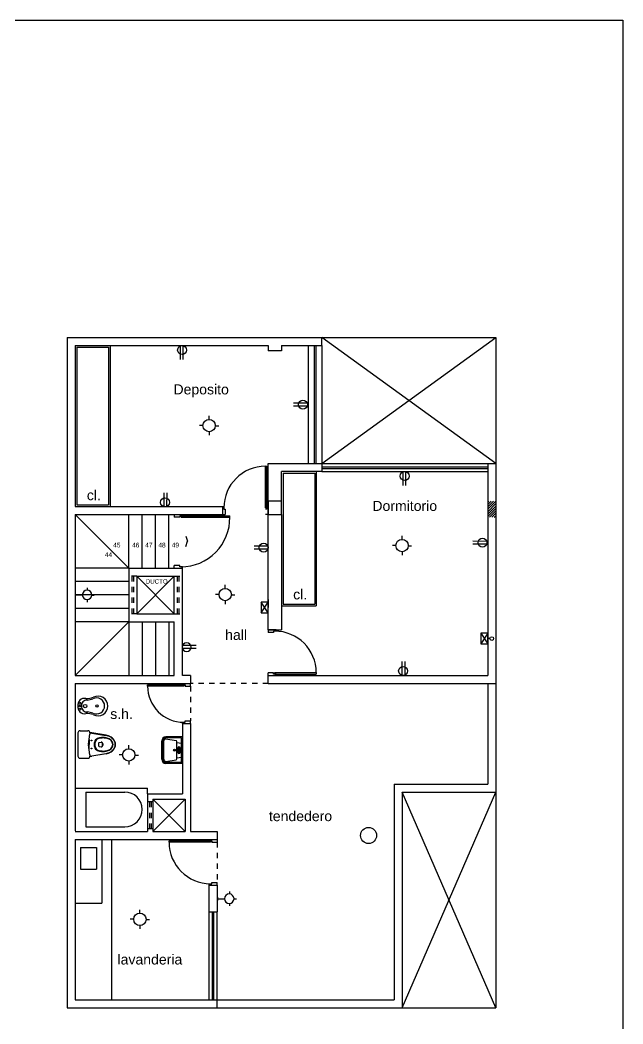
# Model space of a CAD drawing. Extents: x 113.5 to 158.5, y 213.2 to 243.2.
# Drawn here: x 147.23 to 158.48, y 224.52 to 243.24 of the extents above; entities that cross this region are included whole.
import ezdxf

# ---------------------------------------------------------------- set-up
doc = ezdxf.new("R2010")
doc.units = 0
doc.header["$LTSCALE"] = 0.02
doc.header["$MEASUREMENT"] = 0
doc.linetypes.add('DASHED2', pattern=[0.375, 0.25, -0.125])
doc.linetypes.add('HIDDEN', pattern=[9.525, 6.35, -3.175])
doc.layers.get('0').update_dxf_attribs({"linetype": 'CONTINUOUS'})
for name, color, linetype in [('01', 1, 'CONTINUOUS'), ('02', 2, 'CONTINUOUS'), ('04', 3, 'CONTINUOUS'), ('5ACHU', 5, 'CONTINUOUS'), ('CASC', 1, 'CONTINUOUS'), ('ELECTRICAS', 3, 'CONTINUOUS'), ('LINEA2', 2, 'CONTINUOUS'), ('MUEBLES', 21, 'CONTINUOUS'), ('PARED', 6, 'CONTINUOUS'), ('PUERTA', 1, 'CONTINUOUS'), ('SANITARIOS', 2, 'CONTINUOUS'), ('SEGMENTADA', 3, 'HIDDEN'), ('TEXTO', 1, 'CONTINUOUS'), ('TITULO', 4, 'CONTINUOUS'), ('VENTANA', 2, 'CONTINUOUS')]:
    doc.layers.add(name, color=color, linetype=linetype)
doc.styles.get("Standard").update_dxf_attribs({"font": 'arial.ttf'})

# ---------------------------------------------------------------- blocks, each defined once
blk = doc.blocks.new('A$C1D887087')
at = {"layer": 'ELECTRICAS', "color": 3, "ltscale": 0.15}
for p, q in [((0, 0), (0.132, 0.196)), ((0.132, 0), (0, 0.196))]:
    blk.add_line(p, q, dxfattribs=at)
at = {"layer": 'ELECTRICAS', "color": 3}
blk.add_lwpolyline([(0.132, 0.196), (0, 0.196), (0, 0), (0.132, 0)], close=True, dxfattribs=at)
blk = doc.blocks.new('A$C02662C4E')
at = {"layer": '04', "color": 3, "ltscale": 0.25}
for p, q in [((0, 0.115), (0.255, 0.114)), ((0, 0.06), (0.255, 0.06))]:
    blk.add_line(p, q, dxfattribs=at)
blk.add_circle((0.179, 0.083), 0.0828, dxfattribs=at)
blk = doc.blocks.new('A$C66DD50C7')
at = {"layer": '02', "color": 4}
for p, q in [((0.179, 0.294), (0.179, 0.359)), ((0.064, 0.179), (0, 0.179)), ((0.179, 0.064), (0.179, 0)), ((0.294, 0.173), (0.359, 0.173))]:
    blk.add_line(p, q, dxfattribs=at)
blk.add_circle((0.179, 0.179), 0.115, dxfattribs=at)
blk = doc.blocks.new('A$C319E3F1D')
at = {"layer": 'ELECTRICAS', "color": 4, "ltscale": 0.25}
for p, q in [((0.222, 0.223), (0.222, 0.27)), ((0, 0.104), (0, 0.166)), ((0.223, 0), (0.223, 0.047)), ((0.309, 0.138), (0.357, 0.138))]:
    blk.add_line(p, q, dxfattribs=at)
at = {"layer": 'ELECTRICAS', "color": 4, "linetype": 'Continuous', "ltscale": 0.25}
blk.add_line((0, 0.135), (0.133, 0.135), dxfattribs=at)
at = {"layer": 'ELECTRICAS', "color": 4, "ltscale": 0.25}
blk.add_circle((0.221, 0.134), 0.088, dxfattribs=at)

msp = doc.modelspace()

# ---------------------------------------------------------------- hatches: boundary and pattern name
at = {"layer": 'VENTANA'}
h = msp.add_hatch(dxfattribs=at)
h.set_pattern_fill('ANSI31', color=1, scale=0.01, style=0)
h.set_pattern_definition([(45, (9.11868, -6.032266), (-0.0224506403, 0.0224506403), [])])
h.paths.add_polyline_path([(155.961, 233.967), (156.111, 233.967), (156.111, 234.267), (155.961, 234.267)])

# ---------------------------------------------------------------- linework, layer by layer
at = {"color": 1}
for p, q in [((149.876, 229.452), (149.876, 229.794)), ((149.893, 229.452), (149.893, 229.794)), ((149.913, 229.452), (149.913, 229.794)), ((150.261, 229.871), (149.953, 229.871)), ((150.227, 229.854), (149.953, 229.854)), ((149.953, 229.834), (150.144, 229.801)), ((150.158, 229.461), (150.158, 229.784)), ((150.158, 229.767), (150.244, 229.752)), ((150.244, 229.409), (150.244, 229.837)), ((150.244, 229.708), (150.261, 229.708)), ((150.247, 229.723), (150.247, 229.694)), ((150.258, 229.723), (150.258, 229.694)), ((150.261, 229.375), (150.261, 229.871)), ((150.197, 229.628), (150.168, 229.628)), ((150.197, 229.618), (150.168, 229.618)), ((150.175, 229.628), (150.175, 229.663)), ((150.175, 229.583), (150.175, 229.618)), ((150.182, 229.628), (150.182, 229.663)), ((150.182, 229.583), (150.182, 229.618)), ((150.21, 229.583), (150.21, 229.663)), ((150.217, 229.583), (150.217, 229.663)), ((150.244, 229.537), (150.261, 229.537)), ((150.247, 229.522), (150.247, 229.552)), ((150.258, 229.522), (150.258, 229.552)), ((149.953, 229.412), (150.144, 229.445)), ((150.227, 229.392), (149.953, 229.392)), ((150.261, 229.375), (149.953, 229.375)), ((150.158, 229.479), (150.244, 229.494))]:
    msp.add_line(p, q, dxfattribs=at)
for radius in [0.0181, 0.00883]:
    msp.add_circle((150.115, 229.623), radius, dxfattribs=at)
for centre, radius, start, end in [((149.953, 229.794), 0.077, 90, 180), ((149.953, 229.794), 0.0599, 90, 180), ((149.953, 229.794), 0.0399, 90, 180), ((150.141, 229.784), 0.0171, 0, 80.2818), ((150.227, 229.837), 0.0171, 360, 90), ((150.253, 229.723), 0.00534, 0, 180), ((150.168, 229.623), 0.00534, 90, 270), ((150.196, 229.663), 0.0211, 0, 180), ((150.196, 229.583), 0.0211, 180, 0), ((150.196, 229.663), 0.0144, 0, 180), ((150.196, 229.583), 0.0144, 180, 0), ((150.197, 229.623), 0.00534, 270, 90), ((150.253, 229.694), 0.00534, 180, 0), ((150.253, 229.552), 0.00534, 0, 180), ((150.253, 229.522), 0.00534, 180, 0), ((149.953, 229.452), 0.077, 180, 270), ((149.953, 229.452), 0.0599, 180, 270), ((149.953, 229.452), 0.0399, 180, 270), ((150.141, 229.461), 0.0171, 279.7182, 360), ((150.227, 229.409), 0.0171, 270, 0)]:
    msp.add_arc(centre, radius, start, end, dxfattribs=at)
at = {"layer": '01', "color": 1}
msp.add_lwpolyline([(151.861, 234.017), (152.111, 234.017), (152.111, 234.267), (151.861, 234.267)], close=True, dxfattribs=at)
at = {"layer": '01', "color": 2}
msp.add_circle((156.035, 231.704), 0.0334, dxfattribs=at)
at = {"layer": '04', "color": 3, "ltscale": 0.25}
msp.add_line((148.261, 227.659), (148.261, 227.555), dxfattribs=at)
at = {"layer": '5ACHU', "color": 1}
msp.add_lwpolyline([(113.482, 213.238), (113.482, 243.238), (158.482, 243.238), (158.482, 213.238)], close=True, dxfattribs=at)
at = {"layer": 'ELECTRICAS', "color": 7, "linetype": 'DASHED2'}
msp.add_line((156.002, 231.704), (155.961, 231.704), dxfattribs=at)
at = {"layer": 'ELECTRICAS', "color": 2, "linetype": 'Continuous'}
msp.add_line((155.961, 230.867), (156.111, 230.867), dxfattribs=at)
at = {"layer": 'LINEA2', "color": 1, "ltscale": 0.5}
for centre, radius in [((148.349, 230.5), 0.0175), ((148.349, 230.447), 0.0175), ((148.447, 230.444), 0.0317), ((148.668, 230.447), 0.0219), ((148.349, 230.387), 0.0175)]:
    msp.add_circle(centre, radius, dxfattribs=at)
for centre, radius, start, end in [((148.433, 230.425), 0.123, 169.4312, 281.4666), ((148.434, 230.464), 0.124, 78.6822, 187.8881), ((148.482, 230.454), 0.103, 89.0954, 185.4672), ((148.464, 231.011), 0.426, 269.2663, 289.0188), ((148.45, 231.006), 0.45, 274.3626, 288.5732), ((148.662, 230.447), 0.149, 0, 117.2511), ((148.662, 230.447), 0.149, 242.7489, 0), ((148.686, 230.446), 0.183, 0, 117.2511), ((148.686, 230.446), 0.183, 242.7489, 360), ((148.48, 230.435), 0.1, 174.5173, 277.3552), ((148.485, 229.968), 0.338, 69.549, 94.6837), ((148.445, 229.859), 0.478, 71.9702, 84.3093)]:
    msp.add_arc(centre, radius, start, end, dxfattribs=at)
at = {"layer": 'MUEBLES', "color": 1}
for p, q in [((148.312, 229.945), (148.312, 229.511)), ((148.352, 229.985), (148.497, 229.985)), ((148.51, 229.734), (148.537, 229.92)), ((148.537, 229.945), (148.537, 229.92)), ((148.537, 229.944), (148.836, 229.894)), ((148.837, 229.9), (148.57, 229.946)), ((148.537, 229.536), (148.51, 229.722)), ((148.523, 229.824), (148.523, 229.728)), ((148.523, 229.632), (148.523, 229.728)), ((148.711, 229.764), (148.748, 229.769)), ((148.79, 229.728), (148.79, 229.728)), ((148.79, 229.728), (148.79, 229.728)), ((148.79, 229.728), (148.79, 229.728)), ((148.79, 229.728), (148.79, 229.728)), ((148.79, 229.728), (148.79, 229.728)), ((148.79, 229.728), (148.79, 229.728)), ((148.79, 229.728), (148.79, 229.728)), ((148.79, 229.728), (148.79, 229.728)), ((148.537, 229.512), (148.836, 229.562)), ((148.537, 229.536), (148.537, 229.511)), ((148.837, 229.556), (148.57, 229.51)), ((148.711, 229.692), (148.748, 229.687)), ((148.352, 229.471), (148.497, 229.471))]:
    msp.add_line(p, q, dxfattribs=at)
for centre in [(148.565, 229.803), (148.565, 229.653)]:
    msp.add_circle(centre, 0.008, dxfattribs=at)
for centre, radius, start, end in [((148.352, 229.945), 0.04, 90, 180), ((148.497, 229.945), 0.04, 0, 90), ((148.545, 229.798), 0.15, 80.2071, 92.9611), ((148.787, 229.606), 0.292, 71.5678, 80.4152), ((148.787, 229.608), 0.296, 71.1915, 80.2071), ((148.823, 229.692), 0.2, 43.8873, 73.4946), ((148.823, 229.691), 0.206, 43.507, 73.073), ((148.549, 229.728), 0.04, 171.6858, 188.3224), ((148.746, 229.734), 0.132, 142.554, 182.5334), ((148.746, 229.722), 0.132, 177.4666, 217.446), ((148.765, 229.731), 0.138, 145.9958, 181.3648), ((148.765, 229.725), 0.138, 178.6352, 214.0042), ((148.736, 229.722), 0.132, 97.705, 135.6982), ((148.739, 229.723), 0.123, 97.7071, 135.993), ((148.8, 229.728), 0.105, 166.2304, 180), ((148.8, 229.728), 0.105, 180, 193.7696), ((148.713, 229.749), 0.015, 97.7652, 166.2304), ((148.713, 229.707), 0.015, 193.7696, 262.2348), ((148.779, 229.429), 0.428, 88.5821, 98.2413), ((148.793, 229.363), 0.487, 90.3239, 98.295), ((148.752, 229.745), 0.025, 53.8168, 97.7652), ((148.782, 229.728), 0.0178, 164.4486, 180), ((148.782, 229.728), 0.0178, 180, 195.5514), ((148.777, 229.729), 0.0128, 146.1046, 164.4486), ((148.777, 229.727), 0.0128, 195.5514, 213.8954), ((148.739, 229.728), 0.0456, 0, 53.8168), ((148.774, 229.731), 0.00917, 121.6548, 146.1046), ((148.739, 229.728), 0.0456, 306.1832, 0), ((148.774, 229.725), 0.00917, 213.8954, 238.3452), ((148.772, 229.734), 0.00553, 90, 121.6548), ((148.772, 229.722), 0.00553, 238.3452, 270), ((148.772, 229.734), 0.00553, 58.3452, 90), ((148.772, 229.722), 0.00553, 270, 301.6548), ((148.77, 229.731), 0.00917, 33.8954, 58.3452), ((148.77, 229.725), 0.00917, 301.6548, 326.1046), ((148.767, 229.729), 0.0128, 15.5514, 33.8954), ((148.767, 229.727), 0.0128, 326.1046, 344.4486), ((148.762, 229.728), 0.0178, 360, 15.5514), ((148.762, 229.728), 0.0178, 344.4486, 0), ((148.787, 229.578), 0.279, 75.0071, 89.3331), ((148.787, 229.569), 0.281, 75.8067, 89.3181), ((148.825, 229.695), 0.15, 47.8845, 78.1333), ((148.824, 229.694), 0.157, 47.1692, 77.2746), ((148.846, 229.722), 0.115, 2.8715, 46.5577), ((148.846, 229.734), 0.115, 313.4423, 357.1285), ((148.847, 229.722), 0.122, 2.76, 45.8858), ((148.847, 229.734), 0.122, 314.1142, 357.24), ((148.85, 229.722), 0.159, 2.2523, 42.8254), ((148.85, 229.734), 0.159, 317.1746, 357.7477), ((148.85, 229.722), 0.165, 2.1936, 42.4727), ((148.85, 229.734), 0.165, 317.5273, 357.8064), ((148.352, 229.511), 0.04, 180, 270), ((148.497, 229.511), 0.04, 270, 0), ((148.545, 229.658), 0.15, 267.034, 279.7929), ((148.736, 229.734), 0.132, 224.3018, 262.295), ((148.739, 229.733), 0.123, 224.007, 262.2929), ((148.779, 230.027), 0.428, 261.7587, 271.4179), ((148.793, 230.093), 0.487, 261.705, 269.6761), ((148.752, 229.711), 0.025, 262.2348, 306.1832), ((148.787, 229.887), 0.281, 270.6819, 284.1933), ((148.787, 229.878), 0.279, 270.6669, 284.9929), ((148.787, 229.85), 0.292, 279.5848, 288.4322), ((148.787, 229.848), 0.296, 279.7929, 288.8085), ((148.825, 229.761), 0.15, 281.8667, 312.1155), ((148.824, 229.762), 0.157, 282.7254, 312.8308), ((148.823, 229.764), 0.2, 286.5054, 316.1127), ((148.823, 229.765), 0.206, 286.927, 316.493)]:
    msp.add_arc(centre, radius, start, end, dxfattribs=at)
at = {"layer": 'PARED', "color": 1}
for p, q in [((148.111, 237.317), (148.111, 224.817)), ((148.111, 237.317), (152.861, 237.317)), ((152.861, 237.167), (152.861, 237.317)), ((148.261, 237.167), (148.261, 234.167)), ((148.261, 237.167), (151.861, 237.167)), ((151.861, 237.167), (151.861, 237.067)), ((152.111, 237.067), (151.861, 237.067)), ((152.111, 237.167), (152.861, 237.167)), ((152.111, 237.167), (152.111, 237.067)), ((152.111, 237.167), (152.111, 237.067)), ((151.861, 234.967), (152.861, 234.967)), ((151.861, 231.867), (151.861, 234.967)), ((152.861, 234.967), (152.861, 234.817)), ((155.961, 234.967), (156.111, 234.967)), ((155.961, 234.967), (155.961, 231.017)), ((156.111, 234.967), (156.111, 230.867)), ((152.111, 234.267), (152.111, 234.817)), ((152.861, 234.817), (152.111, 234.817)), ((148.261, 234.167), (151.011, 234.167)), ((148.261, 234.167), (151.011, 234.167)), ((148.261, 234.017), (151.011, 234.017)), ((148.261, 234.017), (151.011, 234.017)), ((148.261, 234.017), (148.261, 231.017)), ((151.011, 234.167), (151.011, 234.017)), ((152.111, 234.017), (152.111, 231.867)), ((150.323, 233.611), (150.355, 233.517)), ((150.323, 233.423), (150.355, 233.517)), ((149.261, 233.017), (150.261, 233.017)), ((149.261, 233.017), (149.261, 232.017)), ((150.261, 231.017), (150.261, 233.017)), ((149.411, 232.867), (150.111, 232.867)), ((149.411, 232.867), (149.411, 232.167)), ((150.111, 232.167), (150.111, 232.867)), ((151.861, 232.432), (151.861, 232.282)), ((151.861, 232.432), (151.861, 232.282)), ((149.411, 232.167), (150.111, 232.167)), ((149.261, 232.017), (150.111, 232.017)), ((150.111, 231.017), (150.111, 232.017)), ((151.861, 231.867), (152.111, 231.867)), ((148.261, 231.017), (150.111, 231.017)), ((150.411, 231.017), (150.261, 231.017)), ((150.411, 231.017), (150.411, 230.867)), ((150.411, 231.017), (150.411, 230.867)), ((151.861, 231.017), (155.961, 231.017)), ((151.861, 230.867), (151.861, 231.017)), ((148.261, 230.867), (150.411, 230.867)), ((148.261, 230.867), (148.261, 228.117)), ((151.861, 230.867), (155.961, 230.867)), ((150.261, 230.117), (150.261, 228.807)), ((150.261, 230.117), (150.411, 230.117)), ((150.411, 230.117), (150.411, 228.817)), ((149.611, 228.807), (150.261, 228.807)), ((149.611, 228.807), (149.611, 228.107)), ((150.411, 228.817), (150.411, 228.107)), ((149.711, 228.707), (150.311, 228.707)), ((149.711, 228.707), (149.711, 228.107)), ((150.311, 228.707), (150.311, 228.107)), ((148.261, 228.107), (149.611, 228.107)), ((149.711, 228.107), (150.111, 228.107)), ((149.861, 228.107), (150.311, 228.107)), ((150.411, 228.107), (150.911, 228.107)), ((150.911, 228.107), (150.911, 227.957)), ((148.261, 227.957), (148.261, 224.967)), ((148.261, 227.957), (150.911, 227.957)), ((148.261, 227.957), (150.261, 227.957)), ((150.761, 226.607), (150.761, 227.107)), ((150.761, 227.107), (150.911, 227.107)), ((150.911, 227.107), (150.911, 226.607)), ((150.761, 226.607), (150.911, 226.607)), ((148.261, 224.967), (150.911, 224.967)), ((150.911, 224.817), (150.911, 224.967)), ((148.111, 224.817), (150.911, 224.817))]:
    msp.add_line(p, q, dxfattribs=at)
msp.add_circle((153.736, 228.032), 0.15, dxfattribs=at)
at = {"layer": 'PUERTA', "color": 1}
for p, q in [((151.81, 234.917), (151.836, 234.917)), ((151.81, 234.143), (151.81, 234.917)), ((151.836, 234.143), (151.836, 234.917)), ((150.111, 234.017), (150.111, 233.968)), ((150.261, 234.017), (150.261, 233.993)), ((151.011, 234.167), (151.036, 234.167)), ((151.011, 234.017), (151.06, 234.017)), ((151.036, 234.167), (151.036, 234.118)), ((151.036, 234.118), (151.06, 234.118)), ((151.06, 234.118), (151.06, 234.017)), ((151.836, 234.143), (151.81, 234.143)), ((151.836, 234.118), (151.811, 234.118)), ((151.861, 234.017), (151.811, 234.017)), ((151.836, 234.167), (151.836, 234.118)), ((151.861, 234.167), (151.836, 234.167)), ((150.211, 233.968), (150.111, 233.968)), ((150.261, 233.993), (150.211, 233.993)), ((150.211, 233.993), (150.211, 233.968)), ((150.236, 233.993), (151.147, 233.993)), ((150.236, 233.993), (150.236, 233.966)), ((150.236, 233.966), (151.147, 233.966)), ((151.147, 233.966), (151.147, 233.993)), ((150.211, 233.067), (150.111, 233.067)), ((150.111, 233.017), (150.111, 233.067)), ((150.211, 233.042), (150.211, 233.067)), ((150.261, 233.042), (150.211, 233.042)), ((150.261, 233.017), (150.261, 233.042)), ((151.861, 231.867), (151.861, 231.818)), ((152.011, 231.867), (151.861, 231.867)), ((151.96, 231.818), (151.861, 231.818)), ((151.96, 231.843), (151.96, 231.818)), ((152.011, 231.843), (151.96, 231.843)), ((152.011, 231.867), (152.011, 231.843)), ((151.861, 231.017), (151.861, 231.067)), ((151.96, 231.067), (151.861, 231.067)), ((151.96, 231.042), (151.96, 231.067)), ((152.01, 231.042), (151.96, 231.042)), ((151.985, 231.042), (151.985, 231.068)), ((151.985, 231.068), (152.759, 231.068)), ((151.985, 231.042), (152.758, 231.042)), ((152.011, 231.017), (152.011, 231.042)), ((152.759, 231.068), (152.759, 231.042)), ((150.288, 230.842), (149.609, 230.842)), ((149.609, 230.819), (149.609, 230.842)), ((150.288, 230.819), (149.611, 230.819)), ((150.261, 230.867), (150.261, 230.842)), ((150.261, 230.842), (150.311, 230.842)), ((150.288, 230.842), (150.288, 230.819)), ((150.311, 230.842), (150.311, 230.817)), ((150.311, 230.842), (150.311, 230.817)), ((150.411, 230.817), (150.411, 230.867)), ((150.311, 230.817), (150.411, 230.817)), ((150.261, 230.117), (150.261, 230.142)), ((150.261, 230.142), (150.311, 230.142)), ((150.265, 230.142), (150.307, 230.142)), ((150.311, 230.167), (150.411, 230.167)), ((150.311, 230.142), (150.311, 230.167)), ((150.311, 230.142), (150.311, 230.167)), ((150.411, 230.117), (150.411, 230.167)), ((150.787, 227.933), (150.013, 227.933)), ((150.013, 227.906), (150.013, 227.933)), ((150.787, 227.906), (150.013, 227.906)), ((150.761, 227.957), (150.761, 227.933)), ((150.762, 227.933), (150.812, 227.933)), ((150.787, 227.933), (150.787, 227.906)), ((150.812, 227.933), (150.812, 227.908)), ((150.812, 227.908), (150.911, 227.908)), ((150.911, 227.957), (150.911, 227.908)), ((150.761, 227.107), (150.761, 227.132)), ((150.761, 227.132), (150.812, 227.132)), ((150.812, 227.132), (150.812, 227.157)), ((150.812, 227.157), (150.911, 227.157)), ((150.911, 227.107), (150.911, 227.157))]:
    msp.add_line(p, q, dxfattribs=at)
for centre, radius, start, end in [((151.81, 234.143), 0.774, 90, 180), ((150.236, 233.953), 0.911, 270.0043, 0.8315), ((151.985, 231.068), 0.774, 0, 90), ((150.288, 230.819), 0.677, 180, 270), ((150.787, 227.906), 0.774, 180, 270)]:
    msp.add_arc(centre, radius, start, end, dxfattribs=at)
at = {"layer": 'SANITARIOS', "color": 1}
msp.add_line((151.81, 234.917), (151.836, 234.917), dxfattribs=at)
at = {"layer": 'SEGMENTADA', "color": 1, "ltscale": 0.25}
for p, q in [((149.411, 232.867), (149.261, 232.867)), ((149.321, 232.867), (149.321, 232.167)), ((149.351, 232.867), (149.351, 232.167)), ((150.111, 232.867), (150.261, 232.867)), ((150.171, 232.167), (150.171, 232.867)), ((150.201, 232.167), (150.201, 232.867)), ((149.411, 232.167), (149.261, 232.167)), ((150.111, 232.167), (150.261, 232.167)), ((151.861, 230.867), (150.411, 230.867)), ((150.411, 230.817), (150.411, 230.167)), ((149.711, 228.657), (149.611, 228.657)), ((149.646, 228.657), (149.646, 228.157)), ((149.676, 228.657), (149.676, 228.157)), ((149.711, 228.157), (149.611, 228.157)), ((150.911, 227.908), (150.911, 227.157))]:
    msp.add_line(p, q, dxfattribs=at)
at = {"layer": 'TEXTO', "color": 1}
msp.add_line((148.939, 227.957), (148.939, 224.967), dxfattribs=at)
at = {"layer": 'VENTANA', "color": 1}
for p, q in [((152.861, 234.967), (156.111, 237.317)), ((156.111, 234.967), (152.861, 237.317)), ((152.861, 237.317), (156.111, 237.317)), ((156.111, 237.317), (156.111, 234.967)), ((148.291, 237.137), (148.291, 234.197)), ((148.291, 237.137), (148.881, 237.137)), ((148.881, 237.137), (148.881, 234.197)), ((148.911, 237.167), (148.911, 234.167)), ((152.611, 237.167), (152.611, 234.967)), ((152.721, 237.167), (152.721, 234.967)), ((152.751, 237.167), (152.751, 234.967)), ((152.861, 237.167), (152.861, 234.967)), ((152.861, 234.967), (155.961, 234.967)), ((152.141, 234.787), (152.141, 232.347)), ((152.141, 234.787), (152.731, 234.787)), ((152.731, 234.787), (152.731, 232.347)), ((152.761, 234.817), (152.761, 232.317)), ((152.861, 234.907), (155.961, 234.907)), ((152.861, 234.877), (155.961, 234.877)), ((152.861, 234.817), (155.961, 234.817)), ((148.291, 234.197), (148.881, 234.197)), ((148.261, 234.017), (149.261, 233.017)), ((149.261, 233.017), (149.261, 234.017)), ((149.511, 233.017), (149.511, 234.017)), ((149.761, 233.017), (149.761, 234.017)), ((150.011, 233.017), (150.011, 234.017)), ((149.261, 233.017), (148.261, 233.017)), ((149.261, 232.767), (148.261, 232.767)), ((149.411, 232.167), (150.111, 232.867)), ((149.411, 232.867), (150.111, 232.167)), ((149.261, 232.517), (148.261, 232.517)), ((152.111, 232.317), (152.761, 232.317)), ((152.141, 232.347), (152.731, 232.347)), ((149.261, 232.267), (148.261, 232.267)), ((149.261, 232.017), (148.261, 232.017)), ((149.261, 232.017), (148.261, 231.017)), ((149.261, 232.017), (149.261, 231.017)), ((149.511, 232.017), (149.511, 231.017)), ((149.761, 232.017), (149.761, 231.017)), ((150.011, 232.017), (150.011, 231.017)), ((155.961, 230.867), (155.961, 228.987)), ((156.111, 230.867), (156.111, 229.067)), ((154.211, 228.987), (154.211, 224.967)), ((154.211, 228.987), (155.961, 228.987)), ((156.111, 229.067), (156.111, 224.817)), ((148.261, 228.917), (149.611, 228.917)), ((148.461, 228.842), (148.461, 228.192)), ((148.461, 228.842), (149.186, 228.842)), ((149.611, 228.807), (149.611, 228.917)), ((154.361, 228.837), (154.361, 224.967)), ((156.111, 224.817), (154.361, 228.837)), ((154.361, 224.817), (156.111, 228.837)), ((154.361, 228.837), (156.111, 228.837)), ((149.711, 228.107), (150.311, 228.707)), ((149.711, 228.707), (150.311, 228.107)), ((148.461, 228.192), (149.186, 228.192)), ((148.761, 227.957), (148.761, 226.767)), ((148.361, 227.806), (148.661, 227.806)), ((148.361, 227.806), (148.361, 227.406)), ((148.661, 227.806), (148.661, 227.406)), ((148.361, 227.406), (148.661, 227.406)), ((148.261, 226.767), (148.761, 226.767)), ((150.761, 224.967), (150.761, 226.607)), ((150.821, 224.967), (150.821, 226.607)), ((150.851, 224.967), (150.851, 226.607)), ((150.911, 224.967), (150.911, 226.607)), ((150.911, 224.967), (154.211, 224.967)), ((154.361, 224.967), (154.361, 224.817)), ((150.911, 224.817), (154.361, 224.817)), ((154.361, 224.817), (156.111, 224.817))]:
    msp.add_line(p, q, dxfattribs=at)
msp.add_arc((149.186, 228.517), 0.325, 270, 90, dxfattribs=at)

# ---------------------------------------------------------------- block references
at = {"layer": 'CASC', "ltscale": 0.25}
for p in [(150.582, 235.496), (154.181, 233.258), (150.882, 232.346), (149.081, 229.356), (149.29, 226.289)]:
    msp.add_blockref('A$C66DD50C7', p, dxfattribs=at)
at = {"layer": 'ELECTRICAS', "color": 3, "linetype": 'HIDDEN', "ltscale": 0.15}
for p, rotation in [((150.339, 236.906), 90), ((154.494, 234.556), 90), ((149.854, 234.423), 270), ((154.297, 231.279), 270)]:
    msp.add_blockref('A$C02662C4E', p, dxfattribs=dict(at, rotation=rotation))
for p in [(152.332, 235.984), (151.6, 233.317), (155.682, 233.409)]:
    msp.add_blockref('A$C02662C4E', p, dxfattribs=at)
at = {"layer": 'ELECTRICAS', "ltscale": 0.15, "xscale": -1, "rotation": 180}
for p in [(148.261, 232.652), (150.916, 226.987)]:
    msp.add_blockref('A$C319E3F1D', p, dxfattribs=at)
at = {"layer": 'ELECTRICAS', "linetype": 'DASHED2'}
msp.add_blockref('A$C1D887087', (151.729, 232.184), dxfattribs=at)
at = {"layer": 'ELECTRICAS', "linetype": 'DASHED2', "rotation": 180}
msp.add_blockref('A$C1D887087', (155.961, 231.802), dxfattribs=at)
at = {"layer": 'ELECTRICAS', "color": 3, "linetype": 'HIDDEN', "ltscale": 0.15, "xscale": -1}
msp.add_blockref('A$C02662C4E', (150.521, 231.46), dxfattribs=at)

# ---------------------------------------------------------------- texts
at = {"color": 1, "linetype": 'ByBlock', "insert": (148.883, 233.267), "char_height": 0.0875, "attachment_point": 5}
msp.add_mtext('44', dxfattribs=at)
at = {"layer": 'TEXTO', "color": 1}
for s, p in [('45', (148.97, 233.403)), ('46', (149.323, 233.403)), ('47', (149.568, 233.403)), ('48', (149.813, 233.403)), ('49', (150.063, 233.403))]:
    msp.add_text(s, height=0.0875, dxfattribs=at).set_placement(p)
at = {"layer": 'TEXTO', "color": 4}
msp.add_text('DUCTO', height=0.0827, dxfattribs=at).set_placement((149.577, 232.728))
at = {"layer": 'TITULO'}
for s, p in [('Deposito', (150.095, 236.257)), ('cl.', (148.479, 234.284)), ('Dormitorio', (153.807, 234.084)), ('cl.', (152.329, 232.434)), ('hall', (151.06, 231.679)), ('s.h.', (148.915, 230.205)), ('tendedero', (151.876, 228.299)), ('lavanderia', (149.051, 225.626))]:
    msp.add_text(s, height=0.1875, dxfattribs=at).set_placement(p)

doc.saveas('drawing.dxf')
